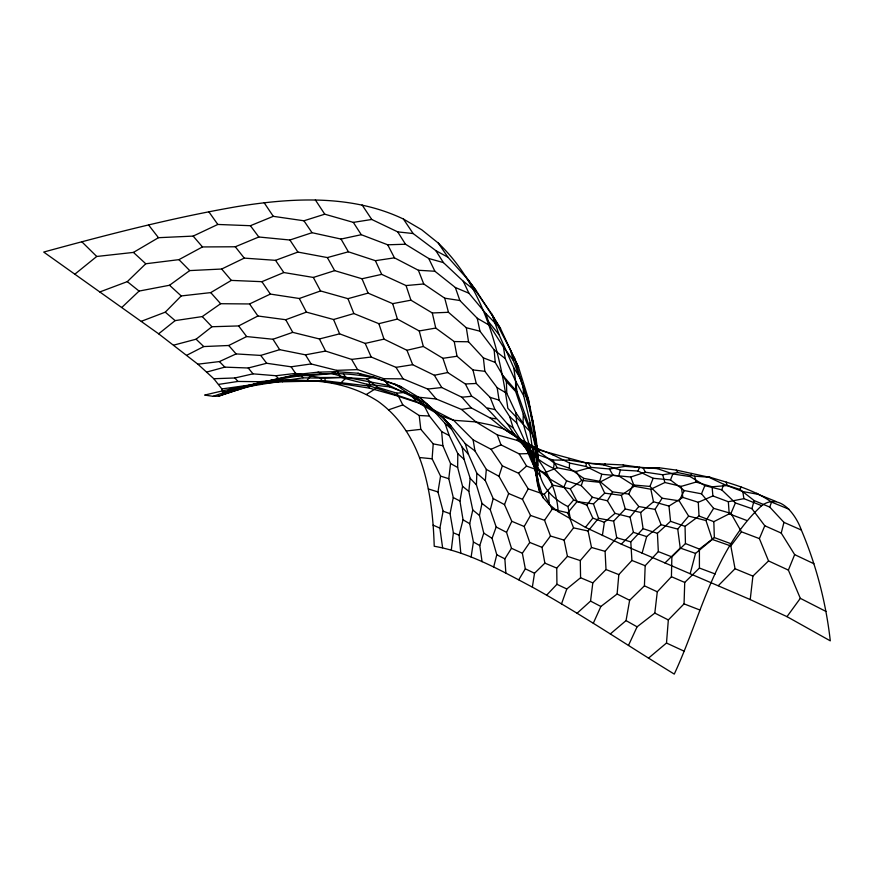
<?xml version="1.0" encoding="UTF-8"?>
<svg xmlns="http://www.w3.org/2000/svg" width="874" height="874" viewBox="0 0 874 874"><rect width="100%" height="100%" fill="white"/><g stroke="black" fill="none" stroke-linecap="round" stroke-linejoin="round"><path stroke-width="1.31" d="M460.806 553.144L459.101 535.183L463.045 519.79L459.942 500.999L462.575 486.337L457.648 467.47L457.801 453.628L449.225 435.536L445.03 423.366L430.893 407.743L420.678 398.489L401.09 386.734L373.908 377.131L358.023 373.242L336.14 371.679L318.038 372.16L296.494 374.531L256.606 383.544L218.609 396.206L213.136 396.326L204.669 395.081C260.725 381.545 326.264 367.736 378.114 401.395C423.508 433.985 432.597 494.247 434.225 546.25C469.469 552.423 501.097 570.635 532.353 587.131C580.926 614.007 626.942 645.143 674.269 674.094C700.762 617.263 713.982 549.68 761.68 505.685C779.772 492.215 795.886 514.589 801.349 530.037C816.338 565.314 825.985 602.776 830.3 640.85L786.982 616.651L750.22 599.564L621.272 544.141L585.438 527.35L558.136 511.651L549.2 504.473L543.169 497.787L539.608 491.57L537.75 485.474L534.069 461.865L523.078 423.213L523.275 414.112L515.649 391.476L515.584 381.053L505.172 358.515L503.49 347.153L489.669 325.456L485.911 313.591L468.934 293.238L463.22 281.209L443.424 262.604L435.82 250.62L413.129 233.533L403.427 219.046C351.676 194.323 292.156 197.71 237.018 206.614C171.741 217.888 107.568 234.636 43.7 252.062L158.642 333.813L197.874 364.185L213.824 378.726L221.854 388.941L222.881 392.481L221.821 394.917L218.609 396.206M537.75 485.474L534.812 438.038L528.158 398.096L518.599 367.419L500.551 328.613L491.538 313.679L467.393 279.024L447.98 257.251L438.245 243.048L421.716 229.775L403.427 219.046M628.472 645.438L637.08 626.822L654.812 613.089L657.292 591.807L671.429 576.709L671.866 556.88L685.445 543.562L685.052 526.345L699.025 516.021L698.282 502.288L682.845 497.404L668.981 506.057L653.501 501.763L640.664 512.448L625.26 508.952L613.635 521.144L616.738 537.718L605.092 551.341L606.01 569.531L592.812 582.892L590.551 601.083L577.069 613.253M648.464 658.166L666.491 643.035L668.337 619.939L684.058 603.868L684.724 582.434L699.419 568.045L699.408 549.091L714.342 537.576L713.829 521.669L729.211 513.846L746.669 520.434M482.077 561.709L479.771 545.584L483.759 533.118L479.476 515.463L481.989 503.413L476.428 484.895L476.833 473.249L468.497 454.436L465.23 443.61L450.962 425.911L444.211 419.007L420.678 398.489M718.33 585.646L735.045 568.734L730.817 545.955L712.277 539.433L705.984 520.543L688.636 516.119L677.743 529.087L661.115 524.706L655.03 509.378L638.828 506.538L628.767 494.072L612.543 491.854L599.728 481.323L583.723 478.384L569.367 468.213L569.542 463.056L552.925 454.851L537.477 448.504L519.637 439.01L503.785 428.916L490.216 418.001L471.261 407.874L461.854 397.211L441.763 387.543L427.768 389.05L403.1 378.857L383.85 378.693L357.575 369.615L336.632 370.358L311.089 363.945L291.108 366.796L266.679 363.267L248.227 367.998L224.837 367.135L206.854 372.018M610.336 633.923L626.046 620.606L629.641 600.274L644.422 585.831L645.176 565.707L658.33 551.592L657.423 533.348L670.544 521.297L668.981 506.057M537.259 472.779C541.05 433.111 524.302 394.961 514.349 357.291M537.073 479.291L529.71 430.205L530.114 422.503L523.734 395.835L523.111 386.592L513.202 360.241L510.383 349.829L491.538 313.679M221.854 388.941L261.512 383.369L282.521 381.785L282.564 380.867L302.972 377.841L324.822 378.147L345.962 377.339L389.4 385.543L426.774 403.81M442.605 547.736L439.884 528.125L443.096 511.192L437.961 491.931L440.551 476.112L432.106 458.774L433.22 443.883L420.809 429.342L419.203 415.511L402.827 404.935L396.905 393.18L377.644 387.368L366.807 378.934L346.322 377.655L331.508 373.504L310.915 375.536L293.522 375.689L253.831 384.014L232.058 389.771L213.136 396.326M532.353 587.131L534.527 573.246L544.873 563.129L542.022 547.342L529.753 542.448L524.182 526.498L511.814 521.308L504.517 504.637L493.209 498.562L485.332 480.569L486.337 469.404L474.964 450.929L465.23 443.61M688.636 516.119L679.131 500.824L662.11 498.213L649.939 486.436L632.973 484.939L618.726 475.904L601.782 474.265L586.05 466.498L586.367 462.936L533.632 448.493L516.621 440.234L497.273 434.87L475.948 421.913L461.527 409.458L436.192 398.97L416.887 397.047L389.651 386.865L366.851 384.254L341.089 377.448L319.764 377.513L295.609 373.395L275.955 375.733L253.034 373.843L234.898 377.972L213.824 378.726M593.304 623.238L600.875 606.48L617.11 594.014L618.825 574.611L631.913 560.463L630.799 541.869L643.089 528.683L640.664 512.448M471.108 557.055L473.413 541.978L469.709 523.712L472.768 510.012L468.825 491.33L470.157 478.275L464.061 459.309L462.149 447.171L451.563 429.178L444.211 419.007M451.301 550.03L453.377 532.834L450.044 513.672L453.278 497.546L448.799 478.712L450.547 463.526L442.867 445.707L441.654 431.625L429.418 416.024L423.42 404.181L394.687 383.97M750.22 599.564L752.907 576.097L768.53 560.922L759.397 538.613L764.794 525.755L751.924 508.679L735.405 502.943L721.727 489.844L704.859 485.638L690.132 476.559L672.86 473.97L657.215 468.595L639.539 467.262L623.184 464.957L588.224 463.242L569.619 460.161L552.925 460.041L534.232 453.453L519.156 453.857L500.966 444.844L497.273 434.87M621.272 544.141L633.41 532.342L630.045 517.157L615.034 513.366L607.408 500.78L592.386 497.262L581.254 485.649L566.603 480.831L553.526 468.355L554.258 463.045L538.865 451.563L503.785 428.916L490.238 424.862L475.948 421.913L453.595 420.274L441.042 415.849L416.625 401.8L370.631 386.232L325.248 380.835L282.521 381.785M602.372 535.554L604.382 522.302L615.034 513.366M813.869 563.719L794.663 554.629L781.236 533.085L783.945 522.368L769.754 507.084L754.142 500.562L739.928 489.44L723.738 484.316L708.727 477.171L676.301 470.103L658.887 467.732L643.046 467.776L625.096 466.366L609.429 468.977L590.9 467.382L576.119 471.479L557.23 467.765L544.786 472.703L526.563 466.071L519.156 453.857M493.668 567.04L496.782 554.761L492.073 538.329L496.181 526.989L490.281 509.826L481.989 503.413M490.281 509.826L493.209 498.562M690.176 573.661L695.54 553.406L712.277 539.433M751.924 508.679L754.142 500.562M642.073 553.231L646.673 536.581L661.115 524.706M618.726 475.904L620.42 470.004L637.922 471.031L653.151 478.286L670.478 479.946L684.276 490.565L701.505 493.81L713.632 508.34L730.959 513.409L741.458 531.807L759.397 538.613M599.728 481.323L601.782 474.265M546.6 595.194L556.935 584.302L556.738 568.089L567.434 556.345L564.112 540.121L550.489 536.013L544.546 520.292L530.529 515.442L522.466 499.305L508.635 493.515L498.945 476.264L502.342 465.842L491.079 449.291L473.118 439.841L453.595 420.274L422.535 404.269L395.671 395.441L369.626 388.176L346.563 384.549L322.659 381.293L279.177 379.72L259.665 381.698L237.914 381.446L218.817 384.363M581.254 485.649L583.723 478.384M561.512 603.901L566.8 588.978L580.576 577.736L580.292 560.573L591.512 547.474L588.093 530.988L598.526 518.271L593.457 503.894L577.124 501.567L570.274 488.784L552.729 485.136L544.786 472.703M769.754 507.084L771.556 502.102C753.191 489.243 731.199 483.661 710.027 477.28L708.727 477.171M721.727 489.844L723.738 484.316M504.517 504.637L508.635 493.515M649.939 486.436L653.151 478.286M670.478 479.946L672.86 473.97M826.05 611.483L800.322 598.34L788.381 570.11L794.663 554.629M701.505 493.81L704.859 485.638M730.959 513.409L735.405 502.943M637.922 471.031L639.539 467.262M604.382 522.302L592.823 518.129L586.902 505.161L573.683 499.961L563.872 487.113L566.603 480.831M628.767 494.072L632.973 484.939M518.763 579.746L525.329 568.821L522.346 553.231L511.476 548.282L506.549 532.342L511.814 521.308M739.928 489.44L741.097 486.993M679.131 500.824L684.276 490.565M522.466 499.305L528.235 488.861L518.533 473.227L502.342 465.842M690.132 476.559L691.891 473.446M524.182 526.498L530.529 515.442M607.408 500.78L612.543 491.854M705.984 520.543L713.632 508.34M505.871 573.049L504.866 558.825L511.476 548.282M655.03 509.378L662.11 498.213M544.546 520.292L552.215 509.16L544.229 494.345L528.235 488.861M522.346 553.231L529.753 542.448M586.902 505.161L592.386 497.262M786.982 616.651L800.322 598.34M542.022 547.342L550.489 536.013M730.817 545.955L741.458 531.807M564.112 540.121L573.541 527.874L567.718 512.787L552.215 509.16M307.014 380.485L310.915 375.536M585.438 527.35L592.823 518.129M630.045 517.157L638.828 506.538M586.367 462.936L604 465.001L605.048 463.744M567.718 512.787L577.124 501.567M570.493 519.342L567.969 506.559L573.683 499.961M544.229 494.345L552.729 485.136M141.359 321.282L165.284 312.16L181.224 295.936L210.732 292.604L231.337 280.401L261.905 281.679L283.81 272.535L313.34 277.44L334.666 270.645L362 278.762L381.698 274.37L406.049 285.558L423.737 283.963L444.735 298.187L459.866 300.514L477.248 318.234L489.669 325.456M270.481 382.211L272.699 380.026M664.939 562.987L680.234 548.042L677.743 529.087M99.789 291.96L127.298 281.636L145.772 263.762L178.941 259.644L202.473 246.938L235.303 246.774L258.813 236.996L289.895 240.011L312.04 232.703L341.035 239.061L361.279 234.702L387.717 244.796L405.492 244.228L428.73 258.486L443.424 262.604M339.112 384.604L346.322 377.655M593.457 503.894L604.721 493.165L621.348 495.329L634.229 486.261L650.824 489.243L664.874 482.503L681.25 486.381L696.054 482.066L712.081 486.774L727.102 485.583L742.791 491.559L758.129 494.313L775.85 501.403M121.836 307.419L139.075 291.075L169.545 285.252L189.734 270.59L221.668 269.028L244.25 258.114L275.529 260.332L297.892 252.073L327.379 257.579L348.387 251.799L375.394 260.681L394.447 257.841L418.384 270.263L434.902 271.257L455.332 287.502L468.934 293.238M518.533 473.227L526.563 466.071M346.563 384.549L347.546 383.73M74.618 274.36L96.73 256.475L133.438 252.411L158.456 237.695L193.154 236.1L217.812 224.454L250.412 225.71L273.289 216.326L303.933 220.783L324.757 214.196L353.336 222.378L371.756 219.472L397.714 231.883L413.129 233.533M158.642 333.813L175.128 320.616L202.276 316.574L220.63 303.715L249.56 303.955L270.35 294.079L299.312 298.493L320.55 290.955L347.961 298.668L368.085 293.118L392.688 303.649L410.933 300.186L432.302 312.968L448.46 312.302L466.312 327.728L479.957 331.191L494.149 349.917L505.172 358.515M173.784 345.11L196.093 339.199L211.934 326.734L238.624 325.936L257.917 315.995L285.743 319.72L306.403 312.127L333.573 319.513L353.872 313.558L378.857 323.675L397.408 319.086L419.236 330.951L435.744 328.067L454.229 341.559L468.53 341.778L483.366 357.87L495.23 362.426L506.396 381.654L515.649 391.476M570.274 488.784L581.691 480.416L599.597 482.306L613.045 475.314L630.744 477.007L645.394 472.2L662.678 474.746L677.918 472.572L694.721 476.177L710.027 477.28M366.392 394.458L377.644 387.368M657.215 468.595L658.887 467.732M186.861 355.215L203.751 346.563L228.715 345.492L246.643 336.556L272.972 339.254L292.746 332.36L319.414 338.959L339.615 333.835L365.201 343.406L383.992 339.123L406.956 350.277L423.322 346.465L442.921 358.307L457.026 356.253L472.954 369.931L484.841 371.297L497.164 387.685L506.778 393.3L515.758 412.495L523.078 423.213M197.874 364.185L219.407 361.574L236.1 353.915L260.736 355.423L279.68 349.666L305.452 354.833L325.576 351.075L351.621 359.4L371.199 357.018L396.02 367.342L412.703 364.709L434.334 375.263L441.763 387.543M491.079 449.291L500.966 444.844M698.282 502.288L712.889 495.94L728.337 501.731L743.916 498.65L761.68 505.685M516.621 440.234L519.637 439.01M331.508 373.504L336.14 371.679M293.522 375.689L296.494 374.531M388.58 409.83L402.827 404.935M221.821 394.917C279.057 376.159 343.395 362.164 401.09 386.734M222.881 392.481L242.382 387.532L282.564 380.867M366.807 378.934L373.908 377.131M434.334 375.263L447.707 372.553L465.35 383.97L471.72 396.283C488.828 406.082 498.125 423.857 514.535 434.684C524.935 448.613 537.619 460.937 553.526 468.355M253.831 384.014L256.606 383.544M461.527 409.458L471.261 407.874M238.471 389.465L240.383 389.159M406.334 430.991L420.809 429.342M396.905 393.18L406.213 392.306M461.854 397.211L471.72 396.283M465.35 383.97L476.264 383.478L490.139 397.386L494.957 409.535L507.346 423.814L514.535 434.684M419.203 415.511L429.418 416.024M419.607 457.539L432.106 458.774M229.021 389.378L232.058 389.771M490.216 418.001L495.962 418.821M260.834 383.588L261.992 383.773M301.705 381.009L303.223 381.261M277.692 378.366L279.997 378.792M433.22 443.883L442.867 445.707M598.526 518.271L613.635 521.144M487.528 408.005L494.957 409.535M569.542 463.056L586.05 466.498M573.541 527.874L588.093 530.988M591.512 547.474L605.092 551.341M616.738 537.718L630.799 541.869M490.139 397.386L499.087 400.117L509.662 416.559L516.753 423.016L530.103 452.929L536.079 474.09L539.608 491.57M604 465.001L620.42 470.004M428.347 488.937L437.961 491.931M440.551 476.112L448.799 478.712M633.41 532.342L646.673 536.581M643.089 528.683L657.423 533.348M567.434 556.345L580.292 560.573M554.258 463.045L569.367 468.213M670.544 521.297L685.052 526.345M680.234 548.042L695.54 553.406M443.096 511.192L450.044 513.672M318.038 372.16L321.075 373.253M714.342 537.576L731.025 543.748M699.419 568.045L715.216 573.989M699.025 516.021L713.829 521.669M358.023 373.242L362.634 375.022M684.058 603.868L699.856 609.997M658.33 551.592L671.866 556.88M685.445 543.562L699.408 549.091M631.913 560.463L645.176 565.707M606.01 569.531L618.825 574.611M771.556 502.102L788.993 509.236M453.377 532.834L459.101 535.183M735.045 568.734L752.907 576.097M544.873 563.129L556.738 568.089M580.576 577.736L592.812 582.892M671.429 576.709L684.724 582.434M783.945 522.368L801.349 530.037M433.089 525.132L439.884 528.125M764.794 525.755L781.236 533.085M768.53 560.922L788.381 570.11M666.491 643.035L683.981 651.108M644.422 585.831L657.292 591.807M423.42 404.181L430.893 407.743M556.935 584.302L566.8 588.978M525.329 568.821L534.527 573.246M617.11 594.014L629.641 600.274M496.782 554.761L504.866 558.825M654.812 613.089L668.337 619.939M441.654 431.625L449.225 435.536M496.181 526.989L506.549 532.342M453.278 497.546L459.942 500.999M590.551 601.083L600.875 606.48M486.337 469.404L498.945 476.264M435.82 250.62L447.98 257.251M450.547 463.526L457.648 467.47M626.046 620.606L637.08 626.822M473.413 541.978L479.771 545.584M563.872 487.113L550.052 479.116L539.105 469.578L513.136 427.845L509.662 416.559M463.045 519.79L469.709 523.712M567.969 506.559C555.121 500.103 544.513 490.62 540.34 476.428C532.9 466.05 527.951 453.988 524.662 441.687M483.759 533.118L492.073 538.329M507.346 423.814L513.136 427.845M623.184 464.957L625.096 466.366M463.22 281.209L474.888 290.463M756.72 493.176L758.129 494.313M462.575 486.337L468.825 491.33M127.298 281.636L139.075 291.075M472.768 510.012L479.476 515.463M510.995 431.669C535.5 451.17 556.388 479.52 558.136 511.651M476.833 473.249L485.332 480.569M165.284 312.16L175.128 320.616M445.03 423.366L451.563 429.178M457.801 453.628L464.061 459.309M259.665 381.698L261.512 383.369M169.545 285.252L181.224 295.936M133.438 252.411L145.772 263.762M196.093 339.199L203.751 346.563M81.795 241.737L96.73 256.475M385.084 381.25L389.4 385.543M551.614 453.53L552.925 454.851M178.941 259.644L189.734 270.59M441.042 415.849L450.962 425.911M219.407 361.574L224.837 367.135M485.911 313.591L496.749 324.778M537.182 447.215L531.742 433.242L507.849 408.311C499.48 348.802 483.224 285.907 438.245 243.048M470.157 478.275L476.428 484.895M202.276 316.574L211.934 326.734M210.732 292.604L220.63 303.715M228.715 345.492L236.1 353.915M462.149 447.171L468.497 454.436M502.157 374.706L517.026 391.814L531.742 433.242M234.898 377.972L237.914 381.446M193.154 236.1L202.473 246.938M301.399 376.006L302.972 377.841M411.927 396.293L416.625 401.8M221.668 269.028L231.337 280.401M427.768 389.05L436.192 398.97M394.666 394.218L395.671 395.441M248.227 367.998L253.034 373.843M487.452 320.354L499.141 334.84L513.814 367.943L520.948 379.119M275.955 375.733L279.177 379.72M343.46 374.225L345.962 377.339M235.303 246.774L244.25 258.114M416.887 397.047L422.535 404.269M148.558 224.946L158.456 237.695M319.764 377.513L322.659 381.293M260.736 355.423L266.679 363.267M467.393 279.024L476.341 290.867L500.551 328.613M238.624 325.936L246.643 336.556M250.412 225.71L258.813 236.996M466.071 277.014L476.341 290.867M503.49 347.153L513.202 360.241M383.85 378.693L389.651 386.865M366.851 384.254L369.626 388.176M208.81 211.737L217.812 224.454M249.56 303.955L257.917 315.995M303.933 220.783L312.04 232.703M261.905 281.679L270.35 294.079M291.108 366.796L295.609 373.395M275.529 260.332L283.81 272.535M264.156 202.735L273.289 216.326M362.109 204.964L371.756 219.472M289.895 240.011L297.892 252.073M315.35 199.906L324.757 214.196M676.301 470.103L677.918 472.572M588.224 463.242L590.9 467.382M522.827 443.981L527.317 450.951M353.336 222.378L361.279 234.702M272.972 339.254L279.68 349.666M397.714 231.883L405.492 244.228M336.632 370.358L341.089 377.448M576.119 471.479L581.691 480.416M305.452 354.833L311.089 363.945M396.02 367.342L403.1 378.857M351.621 359.4L357.575 369.615M341.035 239.061L348.387 251.799M609.429 468.977L613.045 475.314M327.379 257.579L334.666 270.645M552.925 460.041L557.23 467.765M285.743 319.72L292.746 332.36M515.584 381.053L523.734 395.835M313.34 277.44L320.55 290.955M643.046 467.776L645.394 472.2M299.312 298.493L306.403 312.127M387.717 244.796L394.447 257.841M319.414 338.959L325.576 351.075M428.73 258.486L434.902 271.257M599.597 482.306L604.721 493.165M510.383 349.829L518.599 367.419M375.394 260.681L381.698 274.37M537.477 448.504L538.865 451.563M526.803 449.334L528.923 454.043M365.201 343.406L371.199 357.018M362 278.762L368.085 293.118M333.573 319.513L339.615 333.835M241.978 386.559L242.382 387.532M523.275 414.112L529.71 430.205M406.956 350.277L412.703 364.709M347.961 298.668L353.872 313.558M369.036 382.178L370.631 386.232M418.384 270.263L423.737 283.963M536.079 474.09L543.169 497.787M630.744 477.007L634.229 486.261M569.007 458.5L569.619 460.161M493.056 317.546L499.141 334.84M455.332 287.502L459.866 300.514M442.921 358.307L447.707 372.553M406.049 285.558L410.933 300.186M378.857 323.675L383.992 339.123M523.111 386.592L529.666 406.65M392.688 303.649L397.408 319.086M621.348 495.329L625.26 508.952M662.678 474.746L664.874 482.503M535.074 468.497L538.198 479.651M531.217 415.467L533.282 422.95L538.209 457.408M444.735 298.187L448.46 312.302M419.236 330.951L423.322 346.465M726.228 482.066L727.102 485.583M472.954 369.931L476.264 383.478M432.302 312.968L435.744 328.067M694.721 476.177L696.054 482.066M650.824 489.243L653.501 501.763M530.114 422.503L534.702 443.883M477.248 318.234L479.957 331.191M528.158 398.096L533.282 422.95M454.229 341.559L457.026 356.253M539.105 469.578L540.34 476.428M473.118 439.841L474.964 450.929M742.791 491.559L743.916 498.65M324.822 378.147L325.248 380.835M466.312 327.728L468.53 341.778M497.164 387.685L499.087 400.117M681.25 486.381L682.845 497.404M513.814 367.943L517.026 391.814M533.632 448.493L534.232 453.453M534.812 438.038L537.849 465.645M483.366 357.87L484.841 371.297M529.338 445.259L530.103 452.929M515.758 412.495L516.753 423.016M712.081 486.774L712.889 495.94M494.149 349.917L495.23 362.426M728.337 501.731L729.211 513.846M548.621 492.969L549.2 504.473M506.396 381.654L506.778 393.3M534.058 456.479L534.069 461.865"/></g></svg>
